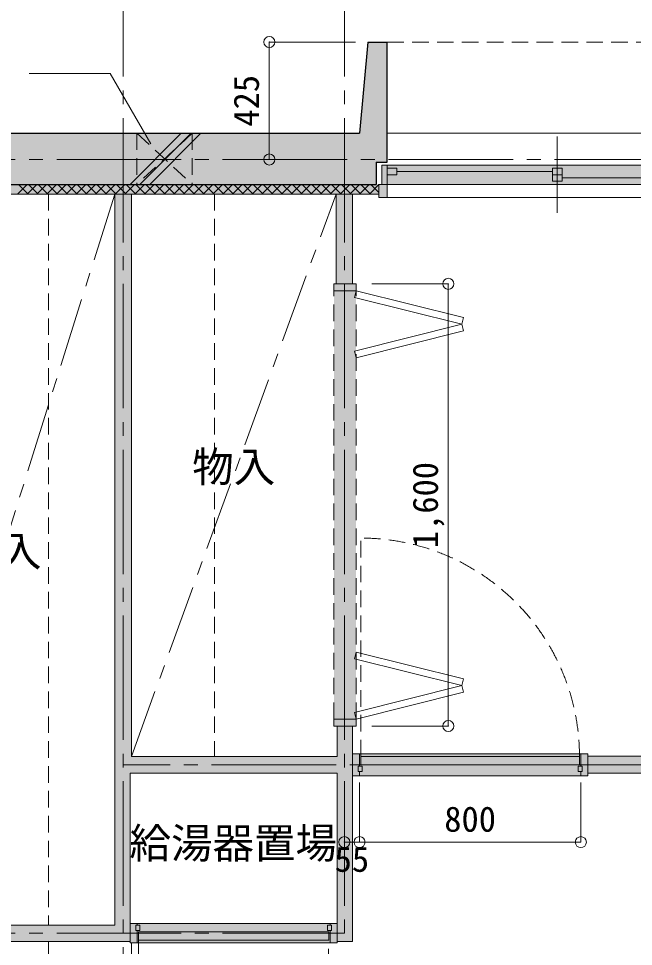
# Model space of a CAD drawing. Units: millimetres at full size, sheet at 1:50. Extents: x -9674 to 9699, y -6794 to 6791.
# Drawn here: x 1735 to 3958, y 740 to 4098 of the extents above; entities that cross this region are included whole.
import ezdxf
from ezdxf.enums import TextEntityAlignment as Align

# ---------------------------------------------------------------- set-up
doc = ezdxf.new("R2010")
doc.units = ezdxf.units.MM
doc.header["$LTSCALE"] = 50
doc.header["$PDMODE"] = 32
doc.header["$PDSIZE"] = 40
for name, pattern in [('CHAIN1', [8, 5, -1, 1, -1]), ('CHAIN2', [12, 9, -1, 1, -1]), ('DASHED1', [1.8, 1.2, -0.6])]:
    doc.linetypes.add(name, pattern=pattern)
for name, color, linetype, lineweight in [('1-0_芯', 7, 'CHAIN2', 9), ('1-1_躯体', 2, 'Continuous', 25), ('1-2_間仕切', 3, 'Continuous', 18), ('1-3_建具', 3, 'Continuous', 18), ('1-7_その他', 7, 'DASHED1', 9), ('1-8_ハッチ', 4, 'Continuous', 9), ('1-A_文字', 7, 'Continuous', 9), ('1-B_寸法', 7, 'Continuous', 9), ('1-C_梁', 7, 'DASHED1', 9)]:
    doc.layers.add(name, color=color, linetype=linetype, lineweight=lineweight)
for name, color, linetype in [('4-0', 1, 'Continuous'), ('4-1', 2, 'Continuous'), ('4-2', 4, 'Continuous'), ('4-F', 4, 'Continuous')]:
    doc.layers.add(name, color=color, linetype=linetype)
doc.styles.add('ＭＳ ゴシック', font='')
doc.styles.get('ＭＳ ゴシック').set_extended_font_data('MS Gothic')

msp = doc.modelspace()

# ---------------------------------------------------------------- linework, layer by layer
at = {"layer": '1-0_芯'}
for p, q in [((2112.5, 4337.68), (2112.5, -3842.32)), ((2912.5, 4337.68), (2912.5, 787.68)), ((-8327.5, 3587.68), (8282.5, 3587.68)), ((8282.5, 1397.68), (2112.5, 1397.68)), ((-8327.5, 787.68), (2912.5, 787.68))]:
    msp.add_line(p, q, dxfattribs=at)
at = {"layer": '1-1_躯体'}
for p, q in [((2997.5, 4012.68), (2967.5, 3682.68)), ((2997.5, 4012.68), (3067.5, 4012.68)), ((3067.5, 3577.68), (3067.5, 4012.68)), ((3027.5, 3577.68), (3027.5, 3497.68)), ((212.5, 3497.68), (3027.5, 3497.68))]:
    msp.add_line(p, q, dxfattribs=at)
for points in [[(247.5, 4012.68), (277.5, 3682.68), (2967.5, 3682.68)], [(3027.5, 3577.68), (3067.5, 3577.68), (3067.5, 3682.68)]]:
    msp.add_lwpolyline(points, dxfattribs=at)
at = {"layer": '1-2_間仕切'}
for p, q in [((2082.5, 3462.68), (2082.5, 817.68)), ((2142.5, 3462.68), (2142.5, 1427.68)), ((2882.5, 3462.68), (2882.5, 3137.68)), ((2942.5, 3462.68), (2942.5, 3137.68)), ((2886.5, 1427.68), (2886.5, 1537.68)), ((2942.5, 1537.68), (2942.5, 1427.68)), ((2142.5, 1427.68), (2886.5, 1427.68)), ((5317.5, 1428.68), (3792.5, 1428.68)), ((2138.5, 1367.68), (2886.5, 1367.68)), ((2138.5, 1367.68), (2138.5, 757.68)), ((2886.5, 1367.68), (2886.5, 757.68)), ((2942.5, 1367.68), (2942.5, 757.68)), ((5317.5, 1367.68), (3792.5, 1367.68)), ((1182.5, 817.68), (2082.5, 817.68)), ((1182.5, 757.68), (2138.5, 757.68)), ((2886.5, 757.68), (2942.5, 757.68))]:
    msp.add_line(p, q, dxfattribs=at)
at = {"layer": '1-3_建具', "color": 7, "linetype": 'DASHED1', "lineweight": 9}
for p, q in [((3067.5, 4012.68), (4382.5, 4012.68)), ((2875, 1562.68), (2875, 3112.68)), ((2955, 1562.68), (2955, 3112.68)), ((2972.5, 1427.68), (2972.5, 2217.68)), ((2168.5, 762.68), (2168.5, 74.68))]:
    msp.add_line(p, q, dxfattribs=at)
at = {"layer": '1-3_建具', "color": 7, "lineweight": 9}
for p, q in [((4297.5, 3682.68), (3067.5, 3682.68)), ((3682.5, 3671.16), (3682.5, 3394.21)), ((3047.5, 3567.68), (3047.5, 3497.68)), ((3047.5, 3567.68), (3082.5, 3567.68)), ((3067.5, 3497.68), (3067.5, 3567.68)), ((3082.5, 3567.68), (4282.5, 3567.68)), ((3082.5, 3497.68), (3067.5, 3497.68)), ((3082.5, 3497.68), (4282.5, 3497.68)), ((4297.5, 3450.68), (3067.5, 3450.68)), ((2875, 3137.68), (2875, 3112.68)), ((2955, 3137.68), (2875, 3137.68)), ((2955, 3137.68), (2955, 3112.68)), ((2955, 3112.68), (2875, 3112.68)), ((2948.94, 3088.43), (2955, 3112.68)), ((2948.94, 2894.4), (3336.99, 2991.42)), ((3336.99, 2991.42), (3343.06, 2967.16)), ((3343.06, 2967.16), (2955, 2870.15)), ((2948.94, 2894.4), (2955, 2870.15)), ((2948.94, 1780.97), (2955, 1805.22)), ((2948.94, 1780.97), (3336.99, 1683.95)), ((3343.06, 1708.21), (2955, 1805.22)), ((3336.99, 1683.95), (3343.06, 1708.21)), ((2948.94, 1586.94), (2955, 1562.68)), ((2955, 1562.68), (2955, 1537.68)), ((2955, 1537.68), (2875, 1537.68)), ((2967.5, 1437.68), (3767.5, 1437.68)), ((3767.5, 1357.68), (2967.5, 1357.68)), ((2163.5, 822.68), (2861.5, 822.68)), ((2861.5, 752.68), (2163.5, 752.68))]:
    msp.add_line(p, q, dxfattribs=at)
at = {"layer": '1-3_建具'}
for p, q in [((3102.5, 3556.68), (3067.5, 3556.68)), ((3102.5, 3532.68), (3067.5, 3532.68)), ((3102.5, 3556.68), (3102.5, 3532.68)), ((3665, 3544.68), (3102.5, 3544.68)), ((3665, 3508.68), (3665, 3556.68)), ((3665, 3556.68), (3700, 3556.68)), ((3665, 3532.68), (3700, 3532.68)), ((3700, 3508.68), (3700, 3556.68)), ((3037.5, 3497.68), (3067.5, 3497.68)), ((3037.5, 3450.68), (3037.5, 3497.68)), ((3067.5, 3450.68), (3067.5, 3497.68)), ((3665, 3508.68), (3700, 3508.68)), ((3700, 3520.68), (4262.5, 3520.68)), ((3037.5, 3450.68), (3037.5, 3451.72)), ((3037.5, 3450.68), (3067.5, 3450.68)), ((2942.5, 1437.68), (2942.5, 1357.68)), ((2942.5, 1437.68), (2967.5, 1437.68)), ((2967.5, 1392.68), (2967.5, 1437.68)), ((2972.5, 1397.68), (2972.5, 1427.68)), ((2972.5, 1427.68), (3762.5, 1427.68)), ((3762.5, 1427.68), (3762.5, 1397.68)), ((3767.5, 1392.68), (3767.5, 1437.68)), ((2962.5, 1392.68), (2977.5, 1392.68)), ((2962.5, 1372.68), (2962.5, 1392.68)), ((3762.5, 1397.68), (2972.5, 1397.68)), ((2977.5, 1392.68), (2977.5, 1372.68)), ((3757.5, 1392.68), (3757.5, 1372.68)), ((3772.5, 1392.68), (3757.5, 1392.68)), ((3772.5, 1392.68), (3772.5, 1372.68)), ((2942.5, 1357.68), (2967.5, 1357.68)), ((2977.5, 1372.68), (2962.5, 1372.68)), ((2967.5, 1372.68), (2967.5, 1357.68)), ((3772.5, 1372.68), (3757.5, 1372.68)), ((3767.5, 1372.68), (3767.5, 1357.68)), ((3767.5, 1357.68), (3792.5, 1357.68)), ((2158.5, 817.68), (2173.5, 817.68)), ((2158.5, 797.68), (2158.5, 817.68)), ((2163.5, 822.68), (2163.5, 817.68)), ((2173.5, 797.68), (2173.5, 817.68)), ((2851.5, 797.68), (2851.5, 817.68)), ((2866.5, 817.68), (2851.5, 817.68)), ((2861.5, 822.68), (2861.5, 817.68)), ((2861.5, 822.68), (2886.5, 822.68)), ((2866.5, 797.68), (2866.5, 817.68)), ((2158.5, 797.68), (2173.5, 797.68)), ((2163.5, 797.68), (2163.5, 752.68)), ((2168.5, 762.68), (2168.5, 792.68)), ((2856.5, 792.68), (2168.5, 792.68)), ((2866.5, 797.68), (2851.5, 797.68)), ((2856.5, 762.68), (2856.5, 792.68)), ((2861.5, 797.68), (2861.5, 752.68)), ((2163.5, 752.68), (2138.5, 752.68)), ((2168.5, 762.68), (2856.5, 762.68)), ((2861.5, 752.68), (2886.5, 752.68)), ((2886.5, 762.68), (2886.5, 752.68))]:
    msp.add_line(p, q, dxfattribs=at)
at = {"layer": '1-3_建具', "color": 7, "lineweight": 9}
for points in [[(2948.94, 3088.43), (3336.99, 2991.42), (3343.06, 3015.67), (2955, 3112.68)], [(2948.94, 1586.94), (3336.99, 1683.95), (3343.06, 1659.7), (2955, 1562.68)], [(2955, 1562.68), (2875, 1562.68), (2875, 1537.68)]]:
    msp.add_lwpolyline(points, dxfattribs=at)
at = {"layer": '1-3_建具'}
for points in [[(3767.5, 1437.68), (3792.5, 1437.68), (3792.5, 1357.68)], [(2163.5, 822.68), (2138.5, 822.68), (2138.5, 752.68)]]:
    msp.add_lwpolyline(points, dxfattribs=at)
at = {"layer": '1-3_建具', "color": 7, "linetype": 'DASHED1', "lineweight": 9}
for centre, radius, start, end in [((2972.5, 1427.68), 790, 0, 90), ((2168.5, 762.68), 688, 270, 0)]:
    msp.add_arc(centre, radius, start, end, dxfattribs=at)
at = {"layer": '1-7_その他'}
for p, q in [((2162.5, 3682.68), (2162.5, 3497.68)), ((2162.5, 3682.68), (2362.5, 3497.68)), ((2362.5, 3682.68), (2162.5, 3497.68)), ((2362.5, 3682.68), (2362.5, 3497.68))]:
    msp.add_line(p, q, dxfattribs=at)
at = {"layer": '1-7_その他', "color": 4, "linetype": 'CHAIN1'}
for p, q in [((2082.5, 3462.68), (1252.5, 817.68)), ((2142.5, 1427.68), (2882.5, 3462.68))]:
    msp.add_line(p, q, dxfattribs=at)
at = {"layer": '1-8_ハッチ'}
for p, q in [((2138.12, 3497.68), (2323.12, 3682.68)), ((2173.47, 3497.68), (2358.47, 3682.68)), ((2208.83, 3497.68), (2393.83, 3682.68)), ((1730.27, 3462.68), (1765.27, 3497.68)), ((1734.91, 3497.68), (1769.91, 3462.68)), ((1765.63, 3462.68), (1800.63, 3497.68)), ((1770.26, 3497.68), (1805.26, 3462.68)), ((1800.98, 3462.68), (1835.98, 3497.68)), ((1805.62, 3497.68), (1840.62, 3462.68)), ((1836.34, 3462.68), (1871.34, 3497.68)), ((1840.97, 3497.68), (1875.97, 3462.68)), ((1871.69, 3462.68), (1906.69, 3497.68)), ((1876.33, 3497.68), (1911.33, 3462.68)), ((1907.05, 3462.68), (1942.05, 3497.68)), ((1911.68, 3497.68), (1946.68, 3462.68)), ((1942.4, 3462.68), (1977.4, 3497.68)), ((1947.04, 3497.68), (1982.04, 3462.68)), ((1977.76, 3462.68), (2012.76, 3497.68)), ((1982.39, 3497.68), (2017.39, 3462.68)), ((2013.12, 3462.68), (2048.12, 3497.68)), ((2017.75, 3497.68), (2052.75, 3462.68)), ((2048.47, 3462.68), (2083.47, 3497.68)), ((2053.1, 3497.68), (2088.1, 3462.68)), ((2083.83, 3462.68), (2118.83, 3497.68)), ((2088.46, 3497.68), (2123.46, 3462.68)), ((2119.18, 3462.68), (2154.18, 3497.68)), ((2123.81, 3497.68), (2158.81, 3462.68)), ((2154.54, 3462.68), (2189.54, 3497.68)), ((2159.17, 3497.68), (2194.17, 3462.68)), ((2189.89, 3462.68), (2224.89, 3497.68)), ((2194.53, 3497.68), (2229.53, 3462.68)), ((2225.25, 3462.68), (2260.25, 3497.68)), ((2229.88, 3497.68), (2264.88, 3462.68)), ((2260.6, 3462.68), (2295.6, 3497.68)), ((2265.24, 3497.68), (2300.24, 3462.68)), ((2295.96, 3462.68), (2330.96, 3497.68)), ((2300.59, 3497.68), (2335.59, 3462.68)), ((2331.31, 3462.68), (2366.31, 3497.68)), ((2335.95, 3497.68), (2370.95, 3462.68)), ((2366.67, 3462.68), (2401.67, 3497.68)), ((2371.3, 3497.68), (2406.3, 3462.68)), ((2402.02, 3462.68), (2437.02, 3497.68)), ((2406.66, 3497.68), (2441.66, 3462.68)), ((2437.38, 3462.68), (2472.38, 3497.68)), ((2442.01, 3497.68), (2477.01, 3462.68)), ((2472.73, 3462.68), (2507.73, 3497.68)), ((2477.37, 3497.68), (2512.37, 3462.68)), ((2508.09, 3462.68), (2543.09, 3497.68)), ((2512.72, 3497.68), (2547.72, 3462.68)), ((2543.45, 3462.68), (2578.45, 3497.68)), ((2548.08, 3497.68), (2583.08, 3462.68)), ((2578.8, 3462.68), (2613.8, 3497.68)), ((2583.43, 3497.68), (2618.43, 3462.68)), ((2614.16, 3462.68), (2649.16, 3497.68)), ((2618.79, 3497.68), (2653.79, 3462.68)), ((2649.51, 3462.68), (2684.51, 3497.68)), ((2654.14, 3497.68), (2689.14, 3462.68)), ((2684.87, 3462.68), (2719.87, 3497.68)), ((2689.5, 3497.68), (2724.5, 3462.68)), ((2720.22, 3462.68), (2755.22, 3497.68)), ((2724.86, 3497.68), (2759.86, 3462.68)), ((2755.58, 3462.68), (2790.58, 3497.68)), ((2760.21, 3497.68), (2795.21, 3462.68)), ((2790.93, 3462.68), (2825.93, 3497.68)), ((2795.57, 3497.68), (2830.57, 3462.68)), ((2826.29, 3462.68), (2861.29, 3497.68)), ((2830.92, 3497.68), (2865.92, 3462.68)), ((2861.64, 3462.68), (2896.64, 3497.68)), ((2866.28, 3497.68), (2901.28, 3462.68)), ((2897, 3462.68), (2932, 3497.68)), ((2901.63, 3497.68), (2936.63, 3462.68)), ((2932.35, 3462.68), (2967.35, 3497.68)), ((2936.99, 3497.68), (2971.99, 3462.68)), ((2967.71, 3462.68), (3002.71, 3497.68)), ((2972.34, 3497.68), (3007.34, 3462.68)), ((3003.07, 3462.68), (3037.5, 3497.12)), ((3007.7, 3497.68), (3037.5, 3467.88)), ((207.5, 3462.68), (3037.5, 3462.68))]:
    msp.add_line(p, q, dxfattribs=at)
at = {"layer": '1-A_文字'}
for p, q in [((2065.44, 3899.36), (1772.57, 3899.36)), ((2212.89, 3643.96), (2065.44, 3899.36))]:
    msp.add_line(p, q, dxfattribs=at)
at = {"layer": '1-B_寸法'}
for p, q in [((3011.61, 3137.68), (3288.46, 3137.68)), ((3288.46, 3137.68), (3288.46, 1537.68)), ((3011.61, 1537.68), (3288.46, 1537.68)), ((2967.5, 1333.67), (2967.5, 1117.68)), ((3767.5, 1333.67), (3767.5, 1117.68)), ((2967.5, 1117.68), (2912.5, 1117.68)), ((2967.5, 1117.68), (3767.5, 1117.68))]:
    msp.add_line(p, q, dxfattribs=at)
msp.add_lwpolyline([(2952.6, 4012.68), (2641.21, 4012.68), (2641.21, 3587.68)], dxfattribs=at)
at = {"layer": '1-B_寸法', "color": 3}
for p in [(2641.21, 4012.68), (2641.21, 3587.68), (3288.46, 3137.68), (3288.46, 1537.68), (2912.5, 1117.68), (2967.5, 1117.68), (3767.5, 1117.68)]:
    msp.add_point(p, dxfattribs=at)
at = {"layer": '1-C_梁'}
for p, q in [((1842.5, 3462.68), (1842.5, 817.68)), ((2442.5, 3462.68), (2442.5, 1427.68)), ((1842.5, 757.68), (1842.5, -92.32)), ((2142.5, 752.68), (2142.5, -87.32))]:
    msp.add_line(p, q, dxfattribs=at)
at = {"layer": '4-0'}
for points in [[(3027.5, 3577.68), (2997.5, 4012.68), (2967.5, 3682.68)], [(3027.5, 3577.68), (3067.5, 4012.68), (2997.5, 4012.68)], [(3027.5, 3577.68), (3067.5, 3577.68), (3067.5, 4012.68)], [(277.5, 3682.68), (212.5, 3497.68), (3027.5, 3577.68)], [(3027.5, 3577.68), (2967.5, 3682.68), (277.5, 3682.68)], [(212.5, 3497.68), (3027.5, 3497.68), (3027.5, 3577.68)]]:
    msp.add_solid(points, dxfattribs=at)
at = {"layer": '4-1'}
msp.add_solid([(3047.5, 3567.68), (3047.5, 3497.68), (4317.5, 3567.68), (4317.5, 3497.68)], dxfattribs=at)
at = {"layer": '4-2'}
for points in [[(2082.5, 817.68), (2142.5, 1427.68), (2142.5, 3462.68)], [(2082.5, 817.68), (2142.5, 3462.68), (2082.5, 3462.68)], [(2882.5, 3137.68), (2942.5, 3137.68), (2882.5, 3462.68), (2942.5, 3462.68)], [(2875, 1537.68), (2955, 1537.68), (2875, 3137.68), (2882.5, 3137.68)], [(2955, 1537.68), (2955, 3137.68), (2882.5, 3137.68)], [(2886.5, 757.68), (2942.5, 757.68), (2942.5, 1537.68)], [(2886.5, 757.68), (2942.5, 1537.68), (2886.5, 1537.68)], [(2082.5, 817.68), (2138.5, 1367.68), (2142.5, 1427.68)], [(2138.5, 1367.68), (2886.5, 1367.68), (2142.5, 1427.68)], [(2886.5, 1367.68), (2886.5, 1427.68), (2142.5, 1427.68)], [(2942.5, 1437.68), (2942.5, 1357.68), (3792.5, 1437.68), (3792.5, 1357.68)], [(3792.5, 1428.68), (3792.5, 1367.68), (5317.5, 1428.68), (5317.5, 1367.68)], [(2082.5, 817.68), (2138.5, 757.68), (2138.5, 1367.68)], [(1182.5, 817.68), (1182.5, 757.68), (2138.5, 757.68)], [(2138.5, 757.68), (2082.5, 817.68), (1182.5, 817.68)], [(2138.5, 822.68), (2138.5, 752.68), (2886.5, 822.68), (2886.5, 752.68)]]:
    msp.add_solid(points, dxfattribs=at)
at = {"layer": '4-F'}
for points in [[(212.5, 3497.68), (207.5, 3462.68), (3037.5, 3462.68)], [(3037.5, 3462.68), (3067.5, 3497.68), (212.5, 3497.68)], [(3037.5, 3450.68), (3067.5, 3450.68), (3067.5, 3497.68)], [(3037.5, 3462.68), (3037.5, 3450.68), (3067.5, 3497.68)]]:
    msp.add_solid(points, dxfattribs=at)

# ---------------------------------------------------------------- texts
at = {"layer": '1-A_文字', "style": 'ＭＳ ゴシック'}
for s, p in [('物入', (2362.5, 2387.68)), ('押入', (1517.5, 2082.68)), ('給湯器置場', (2135.7, 1025.97))]:
    msp.add_text(s, height=110, dxfattribs=at).set_placement(p, align=Align.BOTTOM_LEFT)
at = {"layer": '1-B_寸法', "style": 'ＭＳ ゴシック'}
for s, p in [('425', (2631.21, 3706.43)), ('1,600', (3278.46, 2181.43))]:
    msp.add_text(s, height=91.64, rotation=90, dxfattribs=at).set_placement(p, align=Align.BOTTOM_LEFT)
for s, p in [('800', (3273.75, 1127.68)), ('55', (2877.5, 982.68))]:
    msp.add_text(s, height=91.64, dxfattribs=at).set_placement(p, align=Align.BOTTOM_LEFT)

doc.saveas('drawing.dxf')
